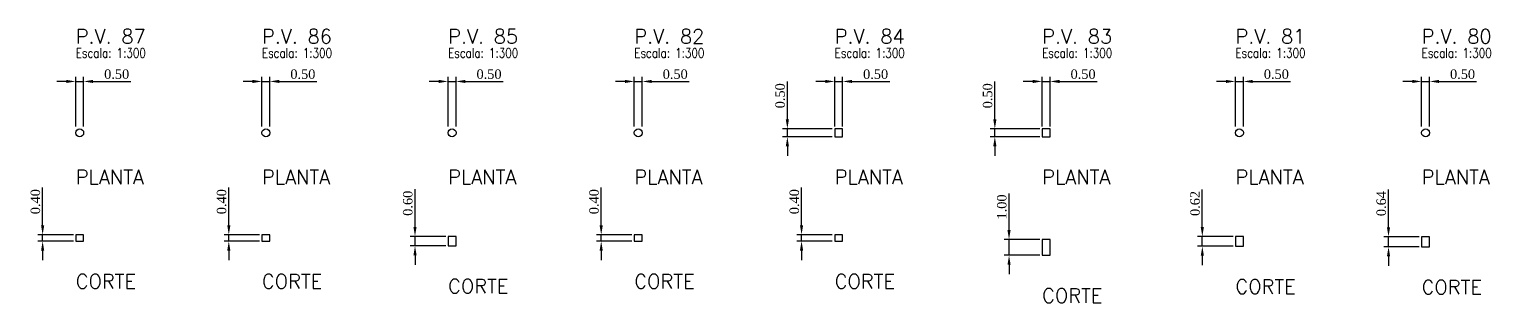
# Model space of a CAD drawing. Extents: x -44 to 14114764, y -20 to 289527804.
# Drawn here: x 359193 to 359285.6, y 7353468.4 to 7353485.7 of the extents above; entities that cross this region are included whole.
import ezdxf

# ---------------------------------------------------------------- set-up
doc = ezdxf.new("R2010")
doc.units = 0
doc.header["$PDMODE"] = 3
doc.header["$PDSIZE"] = 0.1
for name, color, linetype in [('DETALHE_POCO_COT', 8, 'Continuous'), ('DETALHE_POCO_FOR', 7, 'Continuous'), ('DETALHE_POCO_TIT', 5, 'Continuous'), ('DETALHE_POCO_TXT', 7, 'Continuous')]:
    doc.layers.add(name, color=color, linetype=linetype)
doc.styles.add('ROMANS', font='ROMANS.shx', dxfattribs={"height": 2})
doc.styles.get("Standard").update_dxf_attribs({"font": 'times.ttf'})
doc.dimstyles.new('ISO-25', dxfattribs={"dimtxt": 2.5, "dimasz": 2.5, "dimexe": 1.25, "dimexo": 0.625, "dimtad": 1, "dimtxsty": 'Standard', "dimcen": 2.5, "dimadec": 0, "dimazin": 0, "dimtfac": 1, "dimtmove": 0, "dimatfit": 3, "dimfxl": 1, "dimarcsym": 0})

# ---------------------------------------------------------------- blocks, each defined once
blk = doc.blocks.new('*D100')
at = {"layer": 'Defpoints', "color": 0, "transparency": 16777216}
for p in [(359196.449, 7353482.436), (359195.949, 7353479.436), (359196.449, 7353479.436)]:
    blk.add_point(p, dxfattribs=at)
at = {"layer": 'DETALHE_POCO_COT', "color": 0, "lineweight": -2, "transparency": 16777216}
for p, q in [((359195.949, 7353479.586), (359195.949, 7353482.736)), ((359196.449, 7353479.586), (359196.449, 7353482.736)), ((359195.349, 7353482.436), (359194.749, 7353482.436)), ((359195.949, 7353482.436), (359196.449, 7353482.436)), ((359197.049, 7353482.436), (359199.436, 7353482.436))]:
    blk.add_line(p, q, dxfattribs=at)
at = {"layer": 'DETALHE_POCO_COT', "color": 0, "transparency": 16777216}
for points in [[(359195.349, 7353482.536), (359195.349, 7353482.336), (359195.949, 7353482.436)], [(359197.049, 7353482.536), (359197.049, 7353482.336), (359196.449, 7353482.436)]]:
    blk.add_solid(points, dxfattribs=at)
at = {"layer": 'DETALHE_POCO_COT', "color": 0, "transparency": 16777216, "insert": (359198.543, 7353482.892), "char_height": 0.6, "attachment_point": 5}
blk.add_mtext('0.50', dxfattribs=at)
blk = doc.blocks.new('*D101')
at = {"layer": 'Defpoints', "color": 0, "transparency": 16777216}
for p in [(359193.849, 7353472.736), (359195.949, 7353472.736), (359195.949, 7353472.336)]:
    blk.add_point(p, dxfattribs=at)
at = {"layer": 'DETALHE_POCO_COT', "color": 0, "lineweight": -2, "transparency": 16777216}
for p, q in [((359193.849, 7353473.336), (359193.849, 7353475.723)), ((359195.799, 7353472.736), (359193.549, 7353472.736)), ((359193.849, 7353472.336), (359193.849, 7353472.736)), ((359195.799, 7353472.336), (359193.549, 7353472.336)), ((359193.849, 7353471.736), (359193.849, 7353471.136))]:
    blk.add_line(p, q, dxfattribs=at)
at = {"layer": 'DETALHE_POCO_COT', "color": 0, "transparency": 16777216}
for points in [[(359193.749, 7353473.336), (359193.949, 7353473.336), (359193.849, 7353472.736)], [(359193.749, 7353471.736), (359193.949, 7353471.736), (359193.849, 7353472.336)]]:
    blk.add_solid(points, dxfattribs=at)
at = {"layer": 'DETALHE_POCO_COT', "color": 0, "transparency": 16777216, "insert": (359193.393, 7353474.829), "char_height": 0.6, "attachment_point": 5, "rotation": 90}
blk.add_mtext('0.40', dxfattribs=at)
blk = doc.blocks.new('*D102')
at = {"layer": 'Defpoints', "color": 0, "transparency": 16777216}
for p in [(359208.25, 7353482.436), (359207.75, 7353479.436), (359208.25, 7353479.436)]:
    blk.add_point(p, dxfattribs=at)
at = {"layer": 'DETALHE_POCO_COT', "color": 0, "lineweight": -2, "transparency": 16777216}
for p, q in [((359207.75, 7353479.586), (359207.75, 7353482.736)), ((359208.25, 7353479.586), (359208.25, 7353482.736)), ((359207.15, 7353482.436), (359206.55, 7353482.436)), ((359207.75, 7353482.436), (359208.25, 7353482.436)), ((359208.85, 7353482.436), (359211.237, 7353482.436))]:
    blk.add_line(p, q, dxfattribs=at)
at = {"layer": 'DETALHE_POCO_COT', "color": 0, "transparency": 16777216}
for points in [[(359207.15, 7353482.536), (359207.15, 7353482.336), (359207.75, 7353482.436)], [(359208.85, 7353482.536), (359208.85, 7353482.336), (359208.25, 7353482.436)]]:
    blk.add_solid(points, dxfattribs=at)
at = {"layer": 'DETALHE_POCO_COT', "color": 0, "transparency": 16777216, "insert": (359210.343, 7353482.892), "char_height": 0.6, "attachment_point": 5}
blk.add_mtext('0.50', dxfattribs=at)
blk = doc.blocks.new('*D103')
at = {"layer": 'Defpoints', "color": 0, "transparency": 16777216}
for p in [(359205.65, 7353472.736), (359207.75, 7353472.736), (359207.75, 7353472.336)]:
    blk.add_point(p, dxfattribs=at)
at = {"layer": 'DETALHE_POCO_COT', "color": 0, "lineweight": -2, "transparency": 16777216}
for p, q in [((359205.65, 7353473.336), (359205.65, 7353475.723)), ((359207.6, 7353472.736), (359205.35, 7353472.736)), ((359205.65, 7353472.336), (359205.65, 7353472.736)), ((359207.6, 7353472.336), (359205.35, 7353472.336)), ((359205.65, 7353471.736), (359205.65, 7353471.136))]:
    blk.add_line(p, q, dxfattribs=at)
at = {"layer": 'DETALHE_POCO_COT', "color": 0, "transparency": 16777216}
for points in [[(359205.55, 7353473.336), (359205.75, 7353473.336), (359205.65, 7353472.736)], [(359205.55, 7353471.736), (359205.75, 7353471.736), (359205.65, 7353472.336)]]:
    blk.add_solid(points, dxfattribs=at)
at = {"layer": 'DETALHE_POCO_COT', "color": 0, "transparency": 16777216, "insert": (359205.194, 7353474.829), "char_height": 0.6, "attachment_point": 5, "rotation": 90}
blk.add_mtext('0.40', dxfattribs=at)
blk = doc.blocks.new('*D104')
at = {"layer": 'Defpoints', "color": 0, "transparency": 16777216}
for p in [(359220.051, 7353482.436), (359219.551, 7353479.436), (359220.051, 7353479.436)]:
    blk.add_point(p, dxfattribs=at)
at = {"layer": 'DETALHE_POCO_COT', "color": 0, "lineweight": -2, "transparency": 16777216}
for p, q in [((359219.551, 7353479.586), (359219.551, 7353482.736)), ((359220.051, 7353479.586), (359220.051, 7353482.736)), ((359218.951, 7353482.436), (359218.351, 7353482.436)), ((359219.551, 7353482.436), (359220.051, 7353482.436)), ((359220.651, 7353482.436), (359223.038, 7353482.436))]:
    blk.add_line(p, q, dxfattribs=at)
at = {"layer": 'DETALHE_POCO_COT', "color": 0, "transparency": 16777216}
for points in [[(359218.951, 7353482.536), (359218.951, 7353482.336), (359219.551, 7353482.436)], [(359220.651, 7353482.536), (359220.651, 7353482.336), (359220.051, 7353482.436)]]:
    blk.add_solid(points, dxfattribs=at)
at = {"layer": 'DETALHE_POCO_COT', "color": 0, "transparency": 16777216, "insert": (359222.144, 7353482.892), "char_height": 0.6, "attachment_point": 5}
blk.add_mtext('0.50', dxfattribs=at)
blk = doc.blocks.new('*D105')
at = {"layer": 'Defpoints', "color": 0, "transparency": 16777216}
for p in [(359217.451, 7353472.636), (359219.551, 7353472.636), (359219.551, 7353472.036)]:
    blk.add_point(p, dxfattribs=at)
at = {"layer": 'DETALHE_POCO_COT', "color": 0, "lineweight": -2, "transparency": 16777216}
for p, q in [((359217.451, 7353473.236), (359217.451, 7353475.623)), ((359219.401, 7353472.636), (359217.151, 7353472.636)), ((359217.451, 7353472.036), (359217.451, 7353472.636)), ((359219.401, 7353472.036), (359217.151, 7353472.036)), ((359217.451, 7353471.436), (359217.451, 7353470.836))]:
    blk.add_line(p, q, dxfattribs=at)
at = {"layer": 'DETALHE_POCO_COT', "color": 0, "transparency": 16777216}
for points in [[(359217.351, 7353473.236), (359217.551, 7353473.236), (359217.451, 7353472.636)], [(359217.351, 7353471.436), (359217.551, 7353471.436), (359217.451, 7353472.036)]]:
    blk.add_solid(points, dxfattribs=at)
at = {"layer": 'DETALHE_POCO_COT', "color": 0, "transparency": 16777216, "insert": (359216.995, 7353474.729), "char_height": 0.6, "attachment_point": 5, "rotation": 90}
blk.add_mtext('0.60', dxfattribs=at)
blk = doc.blocks.new('*D106')
at = {"layer": 'Defpoints', "color": 0, "transparency": 16777216}
for p in [(359231.852, 7353482.436), (359231.352, 7353479.436), (359231.852, 7353479.436)]:
    blk.add_point(p, dxfattribs=at)
at = {"layer": 'DETALHE_POCO_COT', "color": 0, "lineweight": -2, "transparency": 16777216}
for p, q in [((359231.352, 7353479.586), (359231.352, 7353482.736)), ((359231.852, 7353479.586), (359231.852, 7353482.736)), ((359230.752, 7353482.436), (359230.152, 7353482.436)), ((359231.352, 7353482.436), (359231.852, 7353482.436)), ((359232.452, 7353482.436), (359234.838, 7353482.436))]:
    blk.add_line(p, q, dxfattribs=at)
at = {"layer": 'DETALHE_POCO_COT', "color": 0, "transparency": 16777216}
for points in [[(359230.752, 7353482.536), (359230.752, 7353482.336), (359231.352, 7353482.436)], [(359232.452, 7353482.536), (359232.452, 7353482.336), (359231.852, 7353482.436)]]:
    blk.add_solid(points, dxfattribs=at)
at = {"layer": 'DETALHE_POCO_COT', "color": 0, "transparency": 16777216, "insert": (359233.945, 7353482.892), "char_height": 0.6, "attachment_point": 5}
blk.add_mtext('0.50', dxfattribs=at)
blk = doc.blocks.new('*D107')
at = {"layer": 'Defpoints', "color": 0, "transparency": 16777216}
for p in [(359229.252, 7353472.736), (359231.352, 7353472.736), (359231.352, 7353472.336)]:
    blk.add_point(p, dxfattribs=at)
at = {"layer": 'DETALHE_POCO_COT', "color": 0, "lineweight": -2, "transparency": 16777216}
for p, q in [((359229.252, 7353473.336), (359229.252, 7353475.723)), ((359231.202, 7353472.736), (359228.952, 7353472.736)), ((359229.252, 7353472.336), (359229.252, 7353472.736)), ((359231.202, 7353472.336), (359228.952, 7353472.336)), ((359229.252, 7353471.736), (359229.252, 7353471.136))]:
    blk.add_line(p, q, dxfattribs=at)
at = {"layer": 'DETALHE_POCO_COT', "color": 0, "transparency": 16777216}
for points in [[(359229.152, 7353473.336), (359229.352, 7353473.336), (359229.252, 7353472.736)], [(359229.152, 7353471.736), (359229.352, 7353471.736), (359229.252, 7353472.336)]]:
    blk.add_solid(points, dxfattribs=at)
at = {"layer": 'DETALHE_POCO_COT', "color": 0, "transparency": 16777216, "insert": (359228.796, 7353474.829), "char_height": 0.6, "attachment_point": 5, "rotation": 90}
blk.add_mtext('0.40', dxfattribs=at)
blk = doc.blocks.new('*D108')
at = {"layer": 'Defpoints', "color": 0, "transparency": 16777216}
for p in [(359244.552, 7353482.436), (359244.052, 7353479.436), (359244.552, 7353479.436)]:
    blk.add_point(p, dxfattribs=at)
at = {"layer": 'DETALHE_POCO_COT', "color": 0, "lineweight": -2, "transparency": 16777216}
for p, q in [((359244.052, 7353479.586), (359244.052, 7353482.736)), ((359244.552, 7353479.586), (359244.552, 7353482.736)), ((359243.452, 7353482.436), (359242.852, 7353482.436)), ((359244.052, 7353482.436), (359244.552, 7353482.436)), ((359245.152, 7353482.436), (359247.539, 7353482.436))]:
    blk.add_line(p, q, dxfattribs=at)
at = {"layer": 'DETALHE_POCO_COT', "color": 0, "transparency": 16777216}
for points in [[(359243.452, 7353482.536), (359243.452, 7353482.336), (359244.052, 7353482.436)], [(359245.152, 7353482.536), (359245.152, 7353482.336), (359244.552, 7353482.436)]]:
    blk.add_solid(points, dxfattribs=at)
at = {"layer": 'DETALHE_POCO_COT', "color": 0, "transparency": 16777216, "insert": (359246.646, 7353482.892), "char_height": 0.6, "attachment_point": 5}
blk.add_mtext('0.50', dxfattribs=at)
blk = doc.blocks.new('*D109')
at = {"layer": 'Defpoints', "color": 0, "transparency": 16777216}
for p in [(359241.052, 7353479.436), (359244.052, 7353479.436), (359244.052, 7353478.936)]:
    blk.add_point(p, dxfattribs=at)
at = {"layer": 'DETALHE_POCO_COT', "color": 0, "lineweight": -2, "transparency": 16777216}
for p, q in [((359241.052, 7353480.036), (359241.052, 7353482.423)), ((359243.902, 7353479.436), (359240.752, 7353479.436)), ((359241.052, 7353478.936), (359241.052, 7353479.436)), ((359243.902, 7353478.936), (359240.752, 7353478.936)), ((359241.052, 7353478.336), (359241.052, 7353477.736))]:
    blk.add_line(p, q, dxfattribs=at)
at = {"layer": 'DETALHE_POCO_COT', "color": 0, "transparency": 16777216}
for points in [[(359240.952, 7353480.036), (359241.152, 7353480.036), (359241.052, 7353479.436)], [(359240.952, 7353478.336), (359241.152, 7353478.336), (359241.052, 7353478.936)]]:
    blk.add_solid(points, dxfattribs=at)
at = {"layer": 'DETALHE_POCO_COT', "color": 0, "transparency": 16777216, "insert": (359240.596, 7353481.529), "char_height": 0.6, "attachment_point": 5, "rotation": 90}
blk.add_mtext('0.50', dxfattribs=at)
blk = doc.blocks.new('*D110')
at = {"layer": 'Defpoints', "color": 0, "transparency": 16777216}
for p in [(359241.952, 7353472.736), (359244.052, 7353472.736), (359244.052, 7353472.336)]:
    blk.add_point(p, dxfattribs=at)
at = {"layer": 'DETALHE_POCO_COT', "color": 0, "lineweight": -2, "transparency": 16777216}
for p, q in [((359241.952, 7353473.336), (359241.952, 7353475.723)), ((359243.902, 7353472.736), (359241.652, 7353472.736)), ((359241.952, 7353472.336), (359241.952, 7353472.736)), ((359243.902, 7353472.336), (359241.652, 7353472.336)), ((359241.952, 7353471.736), (359241.952, 7353471.136))]:
    blk.add_line(p, q, dxfattribs=at)
at = {"layer": 'DETALHE_POCO_COT', "color": 0, "transparency": 16777216}
for points in [[(359241.852, 7353473.336), (359242.052, 7353473.336), (359241.952, 7353472.736)], [(359241.852, 7353471.736), (359242.052, 7353471.736), (359241.952, 7353472.336)]]:
    blk.add_solid(points, dxfattribs=at)
at = {"layer": 'DETALHE_POCO_COT', "color": 0, "transparency": 16777216, "insert": (359241.496, 7353474.829), "char_height": 0.6, "attachment_point": 5, "rotation": 90}
blk.add_mtext('0.40', dxfattribs=at)
blk = doc.blocks.new('*D111')
at = {"layer": 'Defpoints', "color": 0, "transparency": 16777216}
for p in [(359257.703, 7353482.436), (359257.203, 7353479.436), (359257.703, 7353479.436)]:
    blk.add_point(p, dxfattribs=at)
at = {"layer": 'DETALHE_POCO_COT', "color": 0, "lineweight": -2, "transparency": 16777216}
for p, q in [((359257.203, 7353479.586), (359257.203, 7353482.736)), ((359257.703, 7353479.586), (359257.703, 7353482.736)), ((359256.603, 7353482.436), (359256.003, 7353482.436)), ((359257.203, 7353482.436), (359257.703, 7353482.436)), ((359258.303, 7353482.436), (359260.69, 7353482.436))]:
    blk.add_line(p, q, dxfattribs=at)
at = {"layer": 'DETALHE_POCO_COT', "color": 0, "transparency": 16777216}
for points in [[(359256.603, 7353482.536), (359256.603, 7353482.336), (359257.203, 7353482.436)], [(359258.303, 7353482.536), (359258.303, 7353482.336), (359257.703, 7353482.436)]]:
    blk.add_solid(points, dxfattribs=at)
at = {"layer": 'DETALHE_POCO_COT', "color": 0, "transparency": 16777216, "insert": (359259.797, 7353482.892), "char_height": 0.6, "attachment_point": 5}
blk.add_mtext('0.50', dxfattribs=at)
blk = doc.blocks.new('*D112')
at = {"layer": 'Defpoints', "color": 0, "transparency": 16777216}
for p in [(359254.203, 7353479.436), (359257.203, 7353479.436), (359257.203, 7353478.936)]:
    blk.add_point(p, dxfattribs=at)
at = {"layer": 'DETALHE_POCO_COT', "color": 0, "lineweight": -2, "transparency": 16777216}
for p, q in [((359254.203, 7353480.036), (359254.203, 7353482.423)), ((359257.053, 7353479.436), (359253.903, 7353479.436)), ((359254.203, 7353478.936), (359254.203, 7353479.436)), ((359257.053, 7353478.936), (359253.903, 7353478.936)), ((359254.203, 7353478.336), (359254.203, 7353477.736))]:
    blk.add_line(p, q, dxfattribs=at)
at = {"layer": 'DETALHE_POCO_COT', "color": 0, "transparency": 16777216}
for points in [[(359254.103, 7353480.036), (359254.303, 7353480.036), (359254.203, 7353479.436)], [(359254.103, 7353478.336), (359254.303, 7353478.336), (359254.203, 7353478.936)]]:
    blk.add_solid(points, dxfattribs=at)
at = {"layer": 'DETALHE_POCO_COT', "color": 0, "transparency": 16777216, "insert": (359253.747, 7353481.529), "char_height": 0.6, "attachment_point": 5, "rotation": 90}
blk.add_mtext('0.50', dxfattribs=at)
blk = doc.blocks.new('*D113')
at = {"layer": 'Defpoints', "color": 0, "transparency": 16777216}
for p in [(359255.103, 7353472.436), (359257.203, 7353472.436), (359257.203, 7353471.436)]:
    blk.add_point(p, dxfattribs=at)
at = {"layer": 'DETALHE_POCO_COT', "color": 0, "lineweight": -2, "transparency": 16777216}
for p, q in [((359255.103, 7353473.036), (359255.103, 7353475.351)), ((359257.053, 7353472.436), (359254.803, 7353472.436)), ((359255.103, 7353471.436), (359255.103, 7353472.436)), ((359257.053, 7353471.436), (359254.803, 7353471.436)), ((359255.103, 7353470.836), (359255.103, 7353470.236))]:
    blk.add_line(p, q, dxfattribs=at)
at = {"layer": 'DETALHE_POCO_COT', "color": 0, "transparency": 16777216}
for points in [[(359255.003, 7353473.036), (359255.203, 7353473.036), (359255.103, 7353472.436)], [(359255.003, 7353470.836), (359255.203, 7353470.836), (359255.103, 7353471.436)]]:
    blk.add_solid(points, dxfattribs=at)
at = {"layer": 'DETALHE_POCO_COT', "color": 0, "transparency": 16777216, "insert": (359254.647, 7353474.494), "char_height": 0.6, "attachment_point": 5, "rotation": 90}
blk.add_mtext('1.00', dxfattribs=at)
blk = doc.blocks.new('*D114')
at = {"layer": 'Defpoints', "color": 0, "transparency": 16777216}
for p in [(359269.954, 7353482.436), (359269.454, 7353479.436), (359269.954, 7353479.436)]:
    blk.add_point(p, dxfattribs=at)
at = {"layer": 'DETALHE_POCO_COT', "color": 0, "lineweight": -2, "transparency": 16777216}
for p, q in [((359269.454, 7353479.586), (359269.454, 7353482.736)), ((359269.954, 7353479.586), (359269.954, 7353482.736)), ((359268.854, 7353482.436), (359268.254, 7353482.436)), ((359269.454, 7353482.436), (359269.954, 7353482.436)), ((359270.554, 7353482.436), (359272.941, 7353482.436))]:
    blk.add_line(p, q, dxfattribs=at)
at = {"layer": 'DETALHE_POCO_COT', "color": 0, "transparency": 16777216}
for points in [[(359268.854, 7353482.536), (359268.854, 7353482.336), (359269.454, 7353482.436)], [(359270.554, 7353482.536), (359270.554, 7353482.336), (359269.954, 7353482.436)]]:
    blk.add_solid(points, dxfattribs=at)
at = {"layer": 'DETALHE_POCO_COT', "color": 0, "transparency": 16777216, "insert": (359272.047, 7353482.892), "char_height": 0.6, "attachment_point": 5}
blk.add_mtext('0.50', dxfattribs=at)
blk = doc.blocks.new('*D115')
at = {"layer": 'Defpoints', "color": 0, "transparency": 16777216}
for p in [(359267.354, 7353472.626), (359269.454, 7353472.626), (359269.454, 7353472.007)]:
    blk.add_point(p, dxfattribs=at)
at = {"layer": 'DETALHE_POCO_COT', "color": 0, "lineweight": -2, "transparency": 16777216}
for p, q in [((359267.354, 7353473.226), (359267.354, 7353475.608)), ((359269.304, 7353472.626), (359267.054, 7353472.626)), ((359267.354, 7353472.007), (359267.354, 7353472.626)), ((359269.304, 7353472.007), (359267.054, 7353472.007)), ((359267.354, 7353471.407), (359267.354, 7353470.807))]:
    blk.add_line(p, q, dxfattribs=at)
at = {"layer": 'DETALHE_POCO_COT', "color": 0, "transparency": 16777216}
for points in [[(359267.254, 7353473.226), (359267.454, 7353473.226), (359267.354, 7353472.626)], [(359267.254, 7353471.407), (359267.454, 7353471.407), (359267.354, 7353472.007)]]:
    blk.add_solid(points, dxfattribs=at)
at = {"layer": 'DETALHE_POCO_COT', "color": 0, "transparency": 16777216, "insert": (359266.898, 7353474.717), "char_height": 0.6, "attachment_point": 5, "rotation": 90}
blk.add_mtext('0.62', dxfattribs=at)
blk = doc.blocks.new('*D116')
at = {"layer": 'Defpoints', "color": 0, "transparency": 16777216}
for p in [(359281.755, 7353482.436), (359281.255, 7353479.436), (359281.755, 7353479.436)]:
    blk.add_point(p, dxfattribs=at)
at = {"layer": 'DETALHE_POCO_COT', "color": 0, "lineweight": -2, "transparency": 16777216}
for p, q in [((359281.255, 7353479.586), (359281.255, 7353482.736)), ((359281.755, 7353479.586), (359281.755, 7353482.736)), ((359280.655, 7353482.436), (359280.055, 7353482.436)), ((359281.255, 7353482.436), (359281.755, 7353482.436)), ((359282.355, 7353482.436), (359284.741, 7353482.436))]:
    blk.add_line(p, q, dxfattribs=at)
at = {"layer": 'DETALHE_POCO_COT', "color": 0, "transparency": 16777216}
for points in [[(359280.655, 7353482.536), (359280.655, 7353482.336), (359281.255, 7353482.436)], [(359282.355, 7353482.536), (359282.355, 7353482.336), (359281.755, 7353482.436)]]:
    blk.add_solid(points, dxfattribs=at)
at = {"layer": 'DETALHE_POCO_COT', "color": 0, "transparency": 16777216, "insert": (359283.848, 7353482.892), "char_height": 0.6, "attachment_point": 5}
blk.add_mtext('0.50', dxfattribs=at)
blk = doc.blocks.new('*D117')
at = {"layer": 'Defpoints', "color": 0, "transparency": 16777216}
for p in [(359279.155, 7353472.614), (359281.255, 7353472.614), (359281.255, 7353471.971)]:
    blk.add_point(p, dxfattribs=at)
at = {"layer": 'DETALHE_POCO_COT', "color": 0, "lineweight": -2, "transparency": 16777216}
for p, q in [((359279.155, 7353473.214), (359279.155, 7353475.602)), ((359281.105, 7353472.614), (359278.855, 7353472.614)), ((359279.155, 7353471.971), (359279.155, 7353472.614)), ((359281.105, 7353471.971), (359278.855, 7353471.971)), ((359279.155, 7353471.371), (359279.155, 7353470.771))]:
    blk.add_line(p, q, dxfattribs=at)
at = {"layer": 'DETALHE_POCO_COT', "color": 0, "transparency": 16777216}
for points in [[(359279.055, 7353473.214), (359279.255, 7353473.214), (359279.155, 7353472.614)], [(359279.055, 7353471.371), (359279.255, 7353471.371), (359279.155, 7353471.971)]]:
    blk.add_solid(points, dxfattribs=at)
at = {"layer": 'DETALHE_POCO_COT', "color": 0, "transparency": 16777216, "insert": (359278.699, 7353474.708), "char_height": 0.6, "attachment_point": 5, "rotation": 90}
blk.add_mtext('0.64', dxfattribs=at)

msp = doc.modelspace()

# ---------------------------------------------------------------- linework, layer by layer
at = {"layer": 'DETALHE_POCO_FOR', "linetype": 'Continuous'}
for points in [[(359244.052, 7353478.936), (359244.552, 7353478.936), (359244.552, 7353479.436), (359244.052, 7353479.436)], [(359244.052, 7353478.936), (359244.552, 7353478.936), (359244.552, 7353479.436), (359244.052, 7353479.436)], [(359257.203, 7353478.936), (359257.703, 7353478.936), (359257.703, 7353479.436), (359257.203, 7353479.436)], [(359257.203, 7353478.936), (359257.703, 7353478.936), (359257.703, 7353479.436), (359257.203, 7353479.436)], [(359195.949, 7353472.336), (359196.449, 7353472.336), (359196.449, 7353472.736), (359195.949, 7353472.736)], [(359195.949, 7353472.336), (359196.449, 7353472.336), (359196.449, 7353472.736), (359195.949, 7353472.736)], [(359207.75, 7353472.336), (359208.25, 7353472.336), (359208.25, 7353472.736), (359207.75, 7353472.736)], [(359207.75, 7353472.336), (359208.25, 7353472.336), (359208.25, 7353472.736), (359207.75, 7353472.736)], [(359219.551, 7353472.036), (359220.051, 7353472.036), (359220.051, 7353472.636), (359219.551, 7353472.636)], [(359219.551, 7353472.036), (359220.051, 7353472.036), (359220.051, 7353472.636), (359219.551, 7353472.636)], [(359231.352, 7353472.336), (359231.852, 7353472.336), (359231.852, 7353472.736), (359231.352, 7353472.736)], [(359231.352, 7353472.336), (359231.852, 7353472.336), (359231.852, 7353472.736), (359231.352, 7353472.736)], [(359244.052, 7353472.336), (359244.552, 7353472.336), (359244.552, 7353472.736), (359244.052, 7353472.736)], [(359244.052, 7353472.336), (359244.552, 7353472.336), (359244.552, 7353472.736), (359244.052, 7353472.736)], [(359269.454, 7353472.007), (359269.954, 7353472.007), (359269.954, 7353472.626), (359269.454, 7353472.626)], [(359269.454, 7353472.007), (359269.954, 7353472.007), (359269.954, 7353472.626), (359269.454, 7353472.626)], [(359281.255, 7353471.971), (359281.755, 7353471.971), (359281.755, 7353472.614), (359281.255, 7353472.614)], [(359281.255, 7353471.971), (359281.755, 7353471.971), (359281.755, 7353472.614), (359281.255, 7353472.614)], [(359257.203, 7353471.436), (359257.703, 7353471.436), (359257.703, 7353472.436), (359257.203, 7353472.436)], [(359257.203, 7353471.436), (359257.703, 7353471.436), (359257.703, 7353472.436), (359257.203, 7353472.436)]]:
    msp.add_lwpolyline(points, close=True, dxfattribs=at)
for centre in [(359196.199, 7353479.186), (359196.199, 7353479.186), (359208, 7353479.186), (359208, 7353479.186), (359219.801, 7353479.186), (359219.801, 7353479.186), (359231.602, 7353479.186), (359231.602, 7353479.186), (359269.704, 7353479.186), (359269.704, 7353479.186), (359281.505, 7353479.186), (359281.505, 7353479.186)]:
    msp.add_circle(centre, 0.25, dxfattribs=at)

# ---------------------------------------------------------------- texts
at = {"layer": 'DETALHE_POCO_TIT', "linetype": 'Continuous', "style": 'ROMANS'}
for s, p in [('P.V. 87', (359195.949, 7353484.836)), ('P.V. 86', (359207.75, 7353484.836)), ('P.V. 85', (359219.551, 7353484.836)), ('P.V. 82', (359231.352, 7353484.836)), ('P.V. 84', (359244.052, 7353484.836)), ('P.V. 83', (359257.203, 7353484.836)), ('P.V. 81', (359269.454, 7353484.836)), ('P.V. 80', (359281.255, 7353484.836)), ('PLANTA', (359195.949, 7353475.936)), ('PLANTA', (359207.75, 7353475.936)), ('PLANTA', (359219.551, 7353475.936)), ('PLANTA', (359231.352, 7353475.936)), ('PLANTA', (359244.052, 7353475.936)), ('PLANTA', (359257.203, 7353475.936)), ('PLANTA', (359269.454, 7353475.936)), ('PLANTA', (359281.255, 7353475.936)), ('CORTE', (359195.949, 7353469.336)), ('CORTE', (359207.75, 7353469.336)), ('CORTE', (359219.551, 7353469.036)), ('CORTE', (359231.352, 7353469.336)), ('CORTE', (359244.052, 7353469.336)), ('CORTE', (359269.454, 7353469.007)), ('CORTE', (359281.255, 7353468.971)), ('CORTE', (359257.203, 7353468.436))]:
    msp.add_text(s, height=0.9, dxfattribs=at).set_placement(p)
at = {"layer": 'DETALHE_POCO_TXT', "linetype": 'Continuous', "style": 'ROMANS', "width": 0.8}
for p in [(359195.949, 7353483.936), (359207.75, 7353483.936), (359219.551, 7353483.936), (359231.352, 7353483.936), (359244.052, 7353483.936), (359257.203, 7353483.936), (359269.454, 7353483.936), (359281.255, 7353483.936)]:
    msp.add_text('Escala: 1:300', height=0.6, dxfattribs=at).set_placement(p)

# ---------------------------------------------------------------- dimensions: what is measured, and where the dimension line sits
at = {"layer": 'DETALHE_POCO_COT'}
for base, p1, p2, picture, middle in [((359196.449, 7353482.436), (359195.949, 7353479.436), (359196.449, 7353479.436), '*D100', (359198.543, 7353482.892)), ((359208.25, 7353482.436), (359207.75, 7353479.436), (359208.25, 7353479.436), '*D102', (359210.343, 7353482.892)), ((359220.051, 7353482.436), (359219.551, 7353479.436), (359220.051, 7353479.436), '*D104', (359222.144, 7353482.892)), ((359231.852, 7353482.436), (359231.352, 7353479.436), (359231.852, 7353479.436), '*D106', (359233.945, 7353482.892)), ((359244.552, 7353482.436), (359244.052, 7353479.436), (359244.552, 7353479.436), '*D108', (359246.646, 7353482.892)), ((359257.703, 7353482.436), (359257.203, 7353479.436), (359257.703, 7353479.436), '*D111', (359259.797, 7353482.892)), ((359269.954, 7353482.436), (359269.454, 7353479.436), (359269.954, 7353479.436), '*D114', (359272.047, 7353482.892)), ((359281.755, 7353482.436), (359281.255, 7353479.436), (359281.755, 7353479.436), '*D116', (359283.848, 7353482.892))]:
    dim = msp.add_linear_dim(base=base, p1=p1, p2=p2, text='0.50', dimstyle='ISO-25', override={"dimscale": 0.24, "dimzin": 0}, dxfattribs=at)
    dim.commit()
    dim.dimension.update_dxf_attribs({"geometry": picture, "text_midpoint": middle})
for base, p1, p2, text, picture, middle in [((359241.052, 7353479.436), (359244.052, 7353478.936), (359244.052, 7353479.436), '0.50', '*D109', (359240.596, 7353481.529)), ((359254.203, 7353479.436), (359257.203, 7353478.936), (359257.203, 7353479.436), '0.50', '*D112', (359253.747, 7353481.529)), ((359193.849, 7353472.736), (359195.949, 7353472.336), (359195.949, 7353472.736), '0.40', '*D101', (359193.393, 7353474.829)), ((359205.65, 7353472.736), (359207.75, 7353472.336), (359207.75, 7353472.736), '0.40', '*D103', (359205.194, 7353474.829)), ((359217.451, 7353472.636), (359219.551, 7353472.036), (359219.551, 7353472.636), '0.60', '*D105', (359216.995, 7353474.729)), ((359229.252, 7353472.736), (359231.352, 7353472.336), (359231.352, 7353472.736), '0.40', '*D107', (359228.796, 7353474.829)), ((359241.952, 7353472.736), (359244.052, 7353472.336), (359244.052, 7353472.736), '0.40', '*D110', (359241.496, 7353474.829)), ((359255.103, 7353472.436), (359257.203, 7353471.436), (359257.203, 7353472.436), '1.00', '*D113', (359254.647, 7353474.494)), ((359267.354, 7353472.626), (359269.454, 7353472.007), (359269.454, 7353472.626), '0.62', '*D115', (359266.898, 7353474.717)), ((359279.155, 7353472.614), (359281.255, 7353471.971), (359281.255, 7353472.614), '0.64', '*D117', (359278.699, 7353474.708))]:
    dim = msp.add_linear_dim(base=base, p1=p1, p2=p2, angle=90, text=text, dimstyle='ISO-25', override={"dimscale": 0.24, "dimzin": 0}, dxfattribs=at)
    dim.commit()
    dim.dimension.update_dxf_attribs({"geometry": picture, "text_midpoint": middle})

doc.saveas('drawing.dxf')
